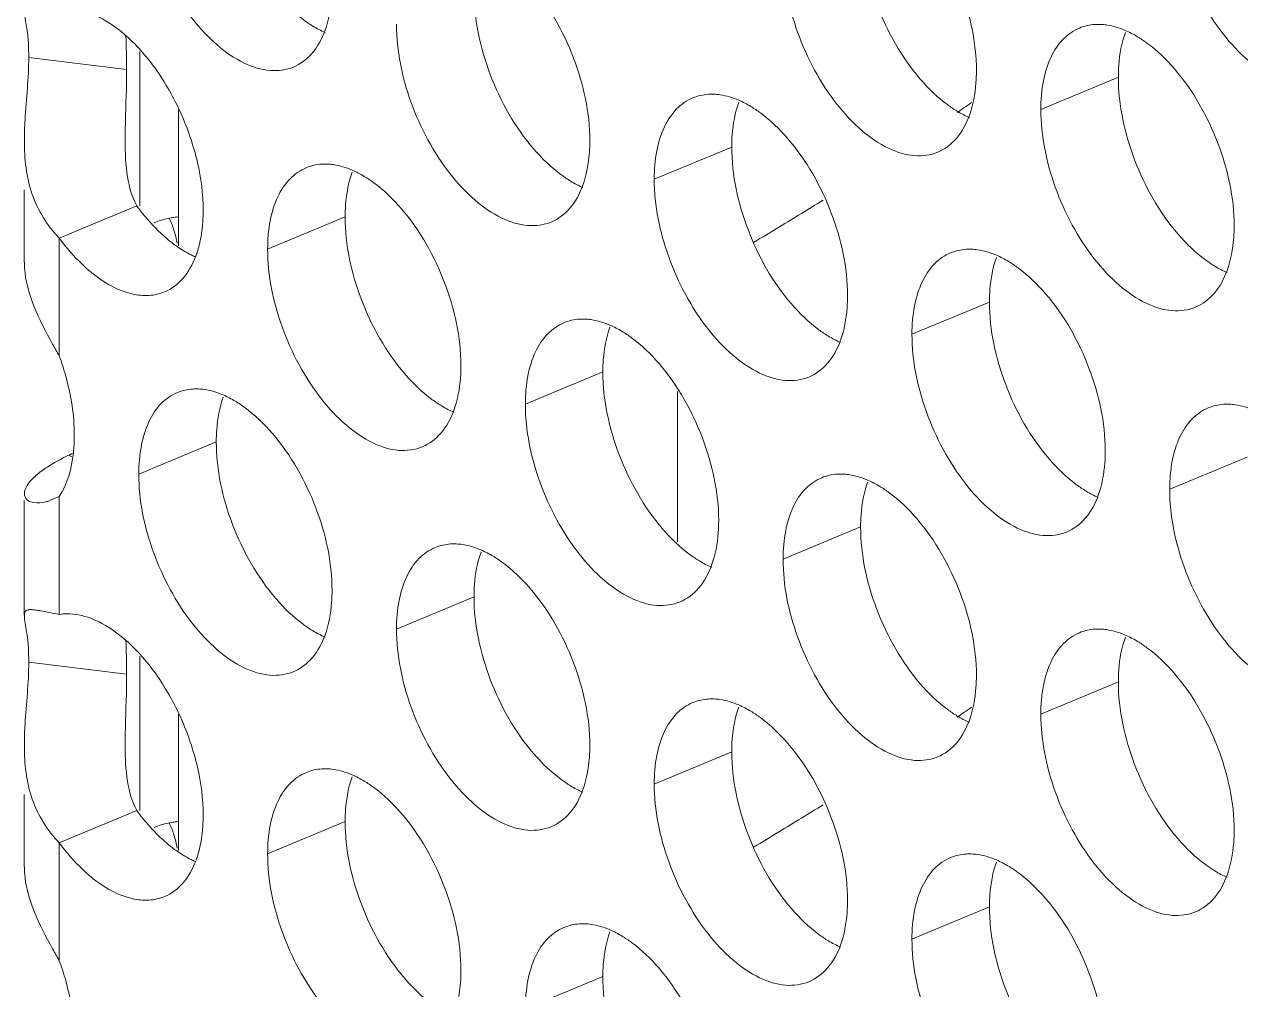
# Model space of a CAD drawing. Header units: millimetres. Extents: x 0 to 2524, y 0 to 1785.
# Drawn here: x 1789.22 to 1798.88, y 895.86 to 903.52 of the extents above; entities that cross this region are included whole.
import ezdxf

# ---------------------------------------------------------------- set-up
doc = ezdxf.new("R2010")
doc.units = ezdxf.units.MM
doc.header["$LTSCALE"] = 0.1
doc.layers.add('标注', color=251, linetype='Continuous', lineweight=9)

msp = doc.modelspace()

# ---------------------------------------------------------------- linework, layer by layer
at = {"layer": '标注'}
for p, q in [((1790.0329, 903.166), (1789.2563, 903.2621)), ((1790.1384, 903.3084), (1790.1384, 902.0838)), ((1797.9046, 903.1043), (1797.2894, 902.8486)), ((1790.4461, 901.766), (1790.4461, 902.8494)), ((1794.8361, 902.5498), (1794.2209, 902.2941)), ((1789.2212, 901.6377), (1789.2212, 902.2117)), ((1790.1136, 902.0838), (1789.4984, 901.8281)), ((1791.7675, 901.9954), (1791.1524, 901.7397)), ((1789.4984, 901.8281), (1789.4984, 900.8918)), ((1796.8817, 901.3195), (1796.2665, 901.0637)), ((1793.8132, 900.765), (1793.198, 900.5093)), ((1794.4059, 900.6098), (1794.4059, 899.4163)), ((1790.7447, 900.2106), (1790.1295, 899.9549)), ((1789.5986, 900.0908), (1789.5727, 900.1037)), ((1798.9274, 900.0891), (1798.3122, 899.8334)), ((1789.2212, 898.8346), (1789.2212, 899.7454)), ((1789.4984, 899.777), (1789.4205, 899.7454)), ((1789.4984, 899.777), (1789.4984, 898.8407)), ((1795.8589, 899.5346), (1795.2437, 899.2789)), ((1792.7904, 898.9802), (1792.1752, 898.7245)), ((1790.0329, 898.366), (1789.2563, 898.4621)), ((1790.1384, 898.5084), (1790.1384, 897.2838)), ((1797.9046, 898.3043), (1797.2894, 898.0486)), ((1790.4461, 896.966), (1790.4461, 898.0494)), ((1794.8361, 897.7498), (1794.2209, 897.4941)), ((1789.2212, 896.8377), (1789.2212, 897.4117)), ((1790.1136, 897.2838), (1789.4984, 897.0281)), ((1791.7675, 897.1954), (1791.1524, 896.9397)), ((1789.4984, 897.0281), (1789.4984, 896.0918)), ((1796.8817, 896.5195), (1796.2665, 896.2637)), ((1793.8132, 895.965), (1793.198, 895.7093))]:
    msp.add_line(p, q, dxfattribs=at)
for centre, radius, start, end in [((1778.661, 929.1127), 31.8399, 304.34454, 304.59625), ((1779.924, 927.1705), 29.523, 301.194, 301.98361), ((1791.472, 903.0795), 1.6842, 216.24369, 221.66519), ((1791.3609, 902.9824), 1.5367, 221.71232, 223.51512), ((1790.5007, 901.344), 0.6543, 98.11425, 102.08395), ((1790.4936, 901.3923), 0.6055, 94.3287, 98.10278), ((1780.1874, 926.7363), 29.015, 300.71798, 301.1931), ((1791.0543, 902.648), 1.0824, 230.33246, 235.77961), ((1789.8727, 901.9504), 0.758, 339.34278, 342.32676), ((1790.4674, 902.4282), 1.1282, 230.38894, 233.03812), ((1789.1882, 900.9494), 0.929, 294.44883, 296.47049), ((1778.661, 924.3127), 31.8399, 304.34454, 304.59625), ((1791.472, 898.2795), 1.6842, 216.24369, 221.66519), ((1779.924, 922.3705), 29.523, 301.194, 301.98361), ((1790.5007, 896.544), 0.6543, 98.11425, 102.08395), ((1790.4936, 896.5923), 0.6055, 94.3287, 98.10278), ((1791.3609, 898.1824), 1.5367, 221.71232, 223.51512), ((1780.1874, 921.9363), 29.015, 300.71798, 301.1931), ((1791.0543, 897.848), 1.0824, 230.33246, 235.77961), ((1789.8727, 897.1504), 0.758, 339.34278, 342.32676), ((1790.4674, 897.6282), 1.1282, 230.38894, 233.03812)]:
    msp.add_arc(centre, radius, start, end, dxfattribs=at)
for points, knots in [([(1791.3572, 903.1855), (1791.2996, 903.1615), (1791.1607, 903.1436), (1790.9483, 903.2125), (1790.7382, 903.3588), (1790.5412, 903.5719), (1790.37, 903.837), (1790.1965, 904.226), (1790.1295, 904.5462), (1790.1295, 904.7549)], [0, 0, 0, 0, 0.08419, 0.180629, 0.294901, 0.426206, 0.569756, 0.71848, 1, 1, 1, 1]), ([(1799.5399, 903.064), (1799.4823, 903.0401), (1799.3434, 903.0221), (1799.131, 903.091), (1798.9209, 903.2373), (1798.7238, 903.4504), (1798.5527, 903.7155), (1798.3792, 904.1045), (1798.3122, 904.4247), (1798.3122, 904.6334)], [0, 0, 0, 0, 0.08419, 0.180629, 0.294901, 0.426206, 0.569756, 0.71848, 1, 1, 1, 1]), ([(1796.3325, 903.0897), (1796.184, 903.2623), (1795.9586, 903.6623), (1795.8589, 904.112), (1795.8589, 904.3346)], [0, 0, 0, 0, 0.505546, 1, 1, 1, 1]), ([(1796.3044, 904.4011), (1796.4528, 904.2285), (1796.6783, 903.8285), (1796.778, 903.3788), (1796.778, 903.1562)], [0, 0, 0, 0, 0.505546, 1, 1, 1, 1]), ([(1796.4714, 902.5095), (1796.4137, 902.4856), (1796.2749, 902.4677), (1796.0625, 902.5366), (1795.8523, 902.6829), (1795.6553, 902.896), (1795.4842, 903.1611), (1795.3107, 903.55), (1795.2437, 903.8702), (1795.2437, 904.0789)], [0, 0, 0, 0, 0.08419, 0.180629, 0.294901, 0.426206, 0.569756, 0.71848, 1, 1, 1, 1]), ([(1793.2359, 903.8467), (1793.3843, 903.6741), (1793.6098, 903.2741), (1793.7095, 902.8243), (1793.7095, 902.6017)], [0, 0, 0, 0, 0.505546, 1, 1, 1, 1]), ([(1791.5118, 903.5099), (1791.486, 903.5255), (1791.378, 903.5982), (1791.2834, 903.6898), (1791.2183, 903.7656)], [0, 0, 0, 0, 0.231736, 1, 1, 1, 1]), ([(1791.6638, 903.8321), (1791.6638, 903.7998), (1791.6595, 903.6798), (1791.638, 903.5595), (1791.6081, 903.4769)], [0, 0, 0, 0, 0.269025, 1, 1, 1, 1]), ([(1793.2639, 902.5352), (1793.1155, 902.7078), (1792.8901, 903.1078), (1792.7904, 903.5576), (1792.7904, 903.7802)], [0, 0, 0, 0, 0.505546, 1, 1, 1, 1]), ([(1789.2563, 903.2621), (1789.2563, 903.3376), (1789.2508, 903.4577), (1789.2257, 903.575), (1789.222, 903.6189)], [0, 0, 0, 0, 0.631705, 1, 1, 1, 1]), ([(1789.7481, 903.6094), (1789.7706, 903.601), (1789.8657, 903.5591), (1789.9519, 903.4989), (1790.0126, 903.4472)], [0, 0, 0, 0, 0.231395, 1, 1, 1, 1]), ([(1791.6081, 903.4769), (1791.5844, 903.4112), (1791.5223, 903.2921), (1791.4137, 903.2089), (1791.3572, 903.1855)], [0, 0, 0, 0, 0.533077, 1, 1, 1, 1]), ([(1793.4029, 901.9551), (1793.3452, 901.9312), (1793.2064, 901.9132), (1792.994, 901.9821), (1792.7838, 902.1284), (1792.5868, 902.3415), (1792.4157, 902.6066), (1792.2422, 902.9956), (1792.1752, 903.3158), (1792.1752, 903.5245)], [0, 0, 0, 0, 0.08419, 0.180629, 0.294901, 0.426206, 0.569756, 0.71848, 1, 1, 1, 1]), ([(1797.2894, 902.8486), (1797.2894, 902.9242), (1797.3009, 903.0667), (1797.3583, 903.2599), (1797.4555, 903.4102), (1797.548, 903.4753), (1797.596, 903.4952)], [0, 0, 0, 0, 0.300633, 0.564844, 0.793499, 1, 1, 1, 1]), ([(1797.596, 903.4952), (1797.6348, 903.5113), (1797.6916, 903.524), (1797.7483, 903.5245), (1797.7629, 903.5239)], [0, 0, 0, 0, 0.741995, 1, 1, 1, 1]), ([(1797.7629, 903.5239), (1797.7789, 903.5232), (1797.8465, 903.5168), (1797.9123, 903.4966), (1797.9599, 903.4762)], [0, 0, 0, 0, 0.236225, 1, 1, 1, 1]), ([(1797.9046, 903.1043), (1797.9046, 903.1366), (1797.9088, 903.2566), (1797.9304, 903.3768), (1797.9602, 903.4594)], [0, 0, 0, 0, 0.269025, 1, 1, 1, 1]), ([(1790.0126, 903.4472), (1790.1066, 903.3673), (1790.2795, 903.1701), (1790.4756, 902.8228), (1790.6057, 902.441), (1790.6409, 902.1752), (1790.6409, 902.0473)], [0, 0, 0, 0, 0.235194, 0.49405, 0.756072, 1, 1, 1, 1]), ([(1790.0329, 903.166), (1790.0329, 903.189), (1790.0324, 903.2775), (1790.0298, 903.366), (1790.0273, 903.4314)], [0, 0, 0, 0, 0.260225, 1, 1, 1, 1]), ([(1798.0565, 903.4264), (1798.0823, 903.4109), (1798.1904, 903.3381), (1798.2849, 903.2465), (1798.3501, 903.1707)], [0, 0, 0, 0, 0.231736, 1, 1, 1, 1]), ([(1789.2213, 902.6014), (1789.2213, 902.6568), (1789.2299, 902.8773), (1789.2563, 903.097), (1789.2563, 903.2621)], [0, 0, 0, 0, 0.251377, 1, 1, 1, 1]), ([(1790.0212, 902.6013), (1790.0212, 902.6504), (1790.025, 902.8387), (1790.0329, 903.0269), (1790.0329, 903.166)], [0, 0, 0, 0, 0.261174, 1, 1, 1, 1]), ([(1798.3501, 903.1707), (1798.4985, 902.9982), (1798.724, 902.5982), (1798.8236, 902.1484), (1798.8236, 901.9258)], [0, 0, 0, 0, 0.505546, 1, 1, 1, 1]), ([(1796.626, 902.834), (1796.6002, 902.8496), (1796.4921, 902.9223), (1796.3976, 903.0139), (1796.3325, 903.0897)], [0, 0, 0, 0, 0.231736, 1, 1, 1, 1]), ([(1796.778, 903.1562), (1796.778, 903.1238), (1796.7737, 903.0039), (1796.7522, 902.8836), (1796.7223, 902.801)], [0, 0, 0, 0, 0.269025, 1, 1, 1, 1]), ([(1798.3781, 901.8593), (1798.2297, 902.0319), (1798.0042, 902.4319), (1797.9046, 902.8817), (1797.9046, 903.1043)], [0, 0, 0, 0, 0.505546, 1, 1, 1, 1]), ([(1794.5274, 902.9407), (1794.5663, 902.9569), (1794.6231, 902.9695), (1794.6798, 902.97), (1794.6944, 902.9694)], [0, 0, 0, 0, 0.741995, 1, 1, 1, 1]), ([(1794.6944, 902.9694), (1794.7104, 902.9688), (1794.778, 902.9624), (1794.8438, 902.9421), (1794.8914, 902.9217)], [0, 0, 0, 0, 0.236225, 1, 1, 1, 1]), ([(1794.2209, 902.2941), (1794.2209, 902.3697), (1794.2323, 902.5123), (1794.2898, 902.7054), (1794.3869, 902.8558), (1794.4795, 902.9208), (1794.5274, 902.9407)], [0, 0, 0, 0, 0.300633, 0.564844, 0.793499, 1, 1, 1, 1]), ([(1794.8361, 902.5498), (1794.8361, 902.5821), (1794.8403, 902.7021), (1794.8619, 902.8224), (1794.8917, 902.905)], [0, 0, 0, 0, 0.269025, 1, 1, 1, 1]), ([(1794.988, 902.872), (1795.0138, 902.8564), (1795.1219, 902.7837), (1795.2164, 902.6921), (1795.2816, 902.6163)], [0, 0, 0, 0, 0.231736, 1, 1, 1, 1]), ([(1796.7223, 902.801), (1796.6985, 902.7353), (1796.6365, 902.6162), (1796.5279, 902.533), (1796.4714, 902.5095)], [0, 0, 0, 0, 0.533077, 1, 1, 1, 1]), ([(1798.5171, 901.2792), (1798.4594, 901.2553), (1798.3205, 901.2373), (1798.1082, 901.3062), (1797.898, 901.4525), (1797.701, 901.6656), (1797.5298, 901.9307), (1797.3563, 902.3197), (1797.2894, 902.6399), (1797.2894, 902.8486)], [0, 0, 0, 0, 0.08419, 0.180629, 0.294901, 0.426206, 0.569756, 0.71848, 1, 1, 1, 1]), ([(1789.4984, 901.8281), (1789.4032, 901.9249), (1789.2506, 902.1731), (1789.2214, 902.4575), (1789.2213, 902.6014)], [0, 0, 0, 0, 0.485599, 1, 1, 1, 1]), ([(1793.7095, 902.6017), (1793.7095, 902.5694), (1793.7052, 902.4494), (1793.6837, 902.3291), (1793.6538, 902.2466)], [0, 0, 0, 0, 0.269025, 1, 1, 1, 1]), ([(1795.2816, 902.6163), (1795.43, 902.4437), (1795.6554, 902.0437), (1795.7551, 901.594), (1795.7551, 901.3713)], [0, 0, 0, 0, 0.505546, 1, 1, 1, 1]), ([(1793.5575, 902.2796), (1793.5317, 902.2951), (1793.4236, 902.3678), (1793.3291, 902.4595), (1793.2639, 902.5352)], [0, 0, 0, 0, 0.231736, 1, 1, 1, 1]), ([(1795.3096, 901.3049), (1795.1612, 901.4774), (1794.9357, 901.8775), (1794.8361, 902.3272), (1794.8361, 902.5498)], [0, 0, 0, 0, 0.505546, 1, 1, 1, 1]), ([(1791.4589, 902.3863), (1791.4978, 902.4024), (1791.5546, 902.4151), (1791.6113, 902.4156), (1791.6259, 902.415)], [0, 0, 0, 0, 0.741995, 1, 1, 1, 1]), ([(1791.6259, 902.415), (1791.6419, 902.4143), (1791.7095, 902.4079), (1791.7753, 902.3877), (1791.8229, 902.3673)], [0, 0, 0, 0, 0.236225, 1, 1, 1, 1]), ([(1791.1524, 901.7397), (1791.1524, 901.8153), (1791.1638, 901.9578), (1791.2213, 902.151), (1791.3184, 902.3014), (1791.411, 902.3664), (1791.4589, 902.3863)], [0, 0, 0, 0, 0.300633, 0.564844, 0.793499, 1, 1, 1, 1]), ([(1791.7675, 901.9954), (1791.7675, 902.0277), (1791.7718, 902.1477), (1791.7934, 902.2679), (1791.8232, 902.3505)], [0, 0, 0, 0, 0.269025, 1, 1, 1, 1]), ([(1791.9195, 902.3175), (1791.9453, 902.302), (1792.0534, 902.2293), (1792.1479, 902.1376), (1792.2131, 902.0618)], [0, 0, 0, 0, 0.231736, 1, 1, 1, 1]), ([(1795.4486, 900.7247), (1795.3909, 900.7008), (1795.252, 900.6829), (1795.0397, 900.7518), (1794.8295, 900.8981), (1794.6325, 901.1111), (1794.4613, 901.3763), (1794.2878, 901.7652), (1794.2209, 902.0854), (1794.2209, 902.2941)], [0, 0, 0, 0, 0.08419, 0.180629, 0.294901, 0.426206, 0.569756, 0.71848, 1, 1, 1, 1]), ([(1793.6538, 902.2466), (1793.63, 902.1808), (1793.5679, 902.0618), (1793.4594, 901.9785), (1793.4029, 901.9551)], [0, 0, 0, 0, 0.533077, 1, 1, 1, 1]), ([(1790.6409, 902.0473), (1790.6409, 902.0178), (1790.6374, 901.9076), (1790.6195, 901.7973), (1790.5949, 901.7203)], [0, 0, 0, 0, 0.267106, 1, 1, 1, 1]), ([(1792.2131, 902.0618), (1792.3615, 901.8893), (1792.5869, 901.4893), (1792.6866, 901.0395), (1792.6866, 900.8169)], [0, 0, 0, 0, 0.505546, 1, 1, 1, 1]), ([(1790.3633, 901.8148), (1790.3533, 901.823), (1790.3127, 901.8578), (1790.2744, 901.895), (1790.2465, 901.9243)], [0, 0, 0, 0, 0.243044, 1, 1, 1, 1]), ([(1792.2411, 900.7504), (1792.0927, 900.923), (1791.8672, 901.323), (1791.7675, 901.7728), (1791.7675, 901.9954)], [0, 0, 0, 0, 0.505546, 1, 1, 1, 1]), ([(1798.8236, 901.9258), (1798.8236, 901.8935), (1798.8194, 901.7735), (1798.7978, 901.6532), (1798.768, 901.5706)], [0, 0, 0, 0, 0.269025, 1, 1, 1, 1]), ([(1789.7481, 901.5591), (1789.7257, 901.5776), (1789.6342, 901.6592), (1789.5538, 901.7528), (1789.4984, 901.8281)], [0, 0, 0, 0, 0.237008, 1, 1, 1, 1]), ([(1798.6717, 901.6037), (1798.6459, 901.6192), (1798.5378, 901.6919), (1798.4433, 901.7836), (1798.3781, 901.8593)], [0, 0, 0, 0, 0.231736, 1, 1, 1, 1]), ([(1790.5778, 901.6787), (1790.5667, 901.6836), (1790.5209, 901.7053), (1790.4773, 901.7314), (1790.4455, 901.7529)], [0, 0, 0, 0, 0.24028, 1, 1, 1, 1]), ([(1792.38, 900.1703), (1792.3224, 900.1464), (1792.1835, 900.1284), (1791.9711, 900.1973), (1791.761, 900.3436), (1791.564, 900.5567), (1791.3928, 900.8218), (1791.2193, 901.2108), (1791.1524, 901.531), (1791.1524, 901.7397)], [0, 0, 0, 0, 0.08419, 0.180629, 0.294901, 0.426206, 0.569756, 0.71848, 1, 1, 1, 1]), ([(1796.5731, 901.7104), (1796.612, 901.7265), (1796.6687, 901.7391), (1796.7255, 901.7396), (1796.7401, 901.739)], [0, 0, 0, 0, 0.741995, 1, 1, 1, 1]), ([(1796.7401, 901.739), (1796.7561, 901.7384), (1796.8237, 901.732), (1796.8895, 901.7118), (1796.9371, 901.6914)], [0, 0, 0, 0, 0.236225, 1, 1, 1, 1]), ([(1789.2213, 901.6377), (1789.2213, 901.6082), (1789.2291, 901.4867), (1789.265, 901.3686), (1789.2991, 901.2832)], [0, 0, 0, 0, 0.242838, 1, 1, 1, 1]), ([(1790.5819, 901.683), (1790.5579, 901.6194), (1790.4959, 901.504), (1790.3897, 901.4236), (1790.3344, 901.4006)], [0, 0, 0, 0, 0.531803, 1, 1, 1, 1]), ([(1796.2665, 901.0637), (1796.2665, 901.1394), (1796.278, 901.2819), (1796.3355, 901.475), (1796.4326, 901.6254), (1796.5251, 901.6905), (1796.5731, 901.7104)], [0, 0, 0, 0, 0.300633, 0.564844, 0.793499, 1, 1, 1, 1]), ([(1796.8817, 901.3195), (1796.8817, 901.3518), (1796.886, 901.4718), (1796.9075, 901.592), (1796.9374, 901.6746)], [0, 0, 0, 0, 0.269025, 1, 1, 1, 1]), ([(1797.0337, 901.6416), (1797.0595, 901.6261), (1797.1676, 901.5533), (1797.2621, 901.4617), (1797.3272, 901.3859)], [0, 0, 0, 0, 0.231736, 1, 1, 1, 1]), ([(1790.3344, 901.4006), (1790.2955, 901.3844), (1790.2082, 901.3651), (1790.0127, 901.3858), (1789.8743, 901.4626), (1789.7891, 901.5267)], [0, 0, 0, 0, 0.217094, 0.450255, 1, 1, 1, 1]), ([(1798.768, 901.5706), (1798.7442, 901.5049), (1798.6821, 901.3858), (1798.5736, 901.3026), (1798.5171, 901.2792)], [0, 0, 0, 0, 0.533077, 1, 1, 1, 1]), ([(1795.7551, 901.3713), (1795.7551, 901.339), (1795.7509, 901.219), (1795.7293, 901.0988), (1795.6995, 901.0162)], [0, 0, 0, 0, 0.269025, 1, 1, 1, 1]), ([(1797.3272, 901.3859), (1797.4757, 901.2133), (1797.7011, 900.8133), (1797.8008, 900.3636), (1797.8008, 900.141)], [0, 0, 0, 0, 0.505546, 1, 1, 1, 1]), ([(1789.2991, 901.2832), (1789.34, 901.1807), (1789.4084, 901.0505), (1789.4807, 900.9232), (1789.4984, 900.8918)], [0, 0, 0, 0, 0.753574, 1, 1, 1, 1]), ([(1795.6032, 901.0492), (1795.5774, 901.0647), (1795.4693, 901.1375), (1795.3748, 901.2291), (1795.3096, 901.3049)], [0, 0, 0, 0, 0.231736, 1, 1, 1, 1]), ([(1797.3553, 900.0745), (1797.2069, 900.2471), (1796.9814, 900.6471), (1796.8817, 901.0968), (1796.8817, 901.3195)], [0, 0, 0, 0, 0.505546, 1, 1, 1, 1]), ([(1793.198, 900.5093), (1793.198, 900.5849), (1793.2095, 900.7275), (1793.267, 900.9206), (1793.3641, 901.071), (1793.4566, 901.136), (1793.5046, 901.1559)], [0, 0, 0, 0, 0.300633, 0.564844, 0.793499, 1, 1, 1, 1]), ([(1793.5046, 901.1559), (1793.5435, 901.172), (1793.6002, 901.1847), (1793.657, 901.1852), (1793.6716, 901.1846)], [0, 0, 0, 0, 0.741995, 1, 1, 1, 1]), ([(1793.6716, 901.1846), (1793.6876, 901.184), (1793.7552, 901.1776), (1793.821, 901.1573), (1793.8686, 901.1369)], [0, 0, 0, 0, 0.236225, 1, 1, 1, 1]), ([(1793.8132, 900.765), (1793.8132, 900.7973), (1793.8175, 900.9173), (1793.839, 901.0376), (1793.8689, 901.1202)], [0, 0, 0, 0, 0.269025, 1, 1, 1, 1]), ([(1793.9652, 901.0871), (1793.991, 901.0716), (1794.099, 900.9989), (1794.1936, 900.9072), (1794.2587, 900.8315)], [0, 0, 0, 0, 0.231736, 1, 1, 1, 1]), ([(1797.4942, 899.4944), (1797.4366, 899.4704), (1797.2977, 899.4525), (1797.0853, 899.5214), (1796.8752, 899.6677), (1796.6782, 899.8808), (1796.507, 900.1459), (1796.3335, 900.5348), (1796.2665, 900.855), (1796.2665, 901.0637)], [0, 0, 0, 0, 0.08419, 0.180629, 0.294901, 0.426206, 0.569756, 0.71848, 1, 1, 1, 1]), ([(1795.6995, 901.0162), (1795.6757, 900.9505), (1795.6136, 900.8314), (1795.5051, 900.7482), (1795.4486, 900.7247)], [0, 0, 0, 0, 0.533077, 1, 1, 1, 1]), ([(1789.4984, 900.8918), (1789.5177, 900.8391), (1789.5833, 900.6354), (1789.6181, 900.4205), (1789.6181, 900.2624)], [0, 0, 0, 0, 0.26181, 1, 1, 1, 1]), ([(1792.5347, 900.4948), (1792.5088, 900.5103), (1792.4008, 900.583), (1792.3063, 900.6747), (1792.2411, 900.7504)], [0, 0, 0, 0, 0.231736, 1, 1, 1, 1]), ([(1792.6866, 900.8169), (1792.6866, 900.7846), (1792.6824, 900.6646), (1792.6608, 900.5443), (1792.631, 900.4617)], [0, 0, 0, 0, 0.269025, 1, 1, 1, 1]), ([(1794.2868, 899.5201), (1794.1384, 899.6926), (1793.9129, 900.0926), (1793.8132, 900.5424), (1793.8132, 900.765)], [0, 0, 0, 0, 0.505546, 1, 1, 1, 1]), ([(1794.2587, 900.8315), (1794.4071, 900.6589), (1794.6326, 900.2589), (1794.7323, 899.8091), (1794.7323, 899.5865)], [0, 0, 0, 0, 0.505546, 1, 1, 1, 1]), ([(1790.1295, 899.9549), (1790.1295, 900.0305), (1790.141, 900.173), (1790.1985, 900.3661), (1790.2956, 900.5165), (1790.3881, 900.5816), (1790.4361, 900.6015)], [0, 0, 0, 0, 0.300633, 0.564844, 0.793499, 1, 1, 1, 1]), ([(1790.4361, 900.6015), (1790.475, 900.6176), (1790.5317, 900.6302), (1790.5885, 900.6307), (1790.6031, 900.6302)], [0, 0, 0, 0, 0.741995, 1, 1, 1, 1]), ([(1790.6031, 900.6302), (1790.6191, 900.6295), (1790.6867, 900.6231), (1790.7525, 900.6029), (1790.8, 900.5825)], [0, 0, 0, 0, 0.236225, 1, 1, 1, 1]), ([(1790.7447, 900.2106), (1790.7447, 900.2429), (1790.749, 900.3629), (1790.7705, 900.4831), (1790.8004, 900.5657)], [0, 0, 0, 0, 0.269025, 1, 1, 1, 1]), ([(1790.8967, 900.5327), (1790.9225, 900.5172), (1791.0305, 900.4444), (1791.1251, 900.3528), (1791.1902, 900.277)], [0, 0, 0, 0, 0.231736, 1, 1, 1, 1]), ([(1792.631, 900.4617), (1792.6072, 900.396), (1792.5451, 900.2769), (1792.4366, 900.1937), (1792.38, 900.1703)], [0, 0, 0, 0, 0.533077, 1, 1, 1, 1]), ([(1794.4257, 898.9399), (1794.3681, 898.916), (1794.2292, 898.898), (1794.0168, 898.9669), (1793.8067, 899.1133), (1793.6097, 899.3263), (1793.4385, 899.5914), (1793.265, 899.9804), (1793.198, 900.3006), (1793.198, 900.5093)], [0, 0, 0, 0, 0.08419, 0.180629, 0.294901, 0.426206, 0.569756, 0.71848, 1, 1, 1, 1]), ([(1798.3122, 899.8334), (1798.3122, 899.909), (1798.3237, 900.0515), (1798.3811, 900.2447), (1798.4783, 900.3951), (1798.5708, 900.4601), (1798.6188, 900.48)], [0, 0, 0, 0, 0.300633, 0.564844, 0.793499, 1, 1, 1, 1]), ([(1798.6188, 900.48), (1798.6577, 900.4961), (1798.7144, 900.5088), (1798.7712, 900.5093), (1798.7858, 900.5087)], [0, 0, 0, 0, 0.741995, 1, 1, 1, 1]), ([(1798.7858, 900.5087), (1798.8018, 900.508), (1798.8693, 900.5016), (1798.9352, 900.4814), (1798.9827, 900.461)], [0, 0, 0, 0, 0.236225, 1, 1, 1, 1]), ([(1791.1902, 900.277), (1791.3386, 900.1044), (1791.5641, 899.7044), (1791.6638, 899.2547), (1791.6638, 899.0321)], [0, 0, 0, 0, 0.505546, 1, 1, 1, 1]), ([(1789.6181, 900.2624), (1789.6181, 900.2151), (1789.6097, 900.0481), (1789.5643, 899.8779), (1789.4984, 899.777)], [0, 0, 0, 0, 0.282087, 1, 1, 1, 1]), ([(1791.2183, 898.9656), (1791.0699, 899.1382), (1790.8444, 899.5382), (1790.7447, 899.9879), (1790.7447, 900.2106)], [0, 0, 0, 0, 0.505546, 1, 1, 1, 1]), ([(1789.3592, 899.9792), (1789.3738, 899.99), (1789.4417, 900.0369), (1789.5146, 900.0761), (1789.5727, 900.1037)], [0, 0, 0, 0, 0.220086, 1, 1, 1, 1]), ([(1797.6489, 899.8188), (1797.623, 899.8344), (1797.515, 899.9071), (1797.4205, 899.9987), (1797.3553, 900.0745)], [0, 0, 0, 0, 0.231736, 1, 1, 1, 1]), ([(1797.8008, 900.141), (1797.8008, 900.1086), (1797.7965, 899.9887), (1797.775, 899.8684), (1797.7451, 899.7858)], [0, 0, 0, 0, 0.269025, 1, 1, 1, 1]), ([(1789.2213, 899.7983), (1789.2215, 899.8217), (1789.2472, 899.8791), (1789.289, 899.9212), (1789.316, 899.9447)], [0, 0, 0, 0, 0.395219, 1, 1, 1, 1]), ([(1791.3572, 898.3855), (1791.2996, 898.3615), (1791.1607, 898.3436), (1790.9483, 898.4125), (1790.7382, 898.5588), (1790.5412, 898.7719), (1790.37, 899.037), (1790.1965, 899.426), (1790.1295, 899.7462), (1790.1295, 899.9549)], [0, 0, 0, 0, 0.08419, 0.180629, 0.294901, 0.426206, 0.569756, 0.71848, 1, 1, 1, 1]), ([(1795.2437, 899.2789), (1795.2437, 899.3545), (1795.2552, 899.4971), (1795.3126, 899.6902), (1795.4098, 899.8406), (1795.5023, 899.9056), (1795.5503, 899.9255)], [0, 0, 0, 0, 0.300633, 0.564844, 0.793499, 1, 1, 1, 1]), ([(1795.5503, 899.9255), (1795.5892, 899.9417), (1795.6459, 899.9543), (1795.7026, 899.9548), (1795.7173, 899.9542)], [0, 0, 0, 0, 0.741995, 1, 1, 1, 1]), ([(1795.7173, 899.9542), (1795.7333, 899.9536), (1795.8008, 899.9472), (1795.8667, 899.927), (1795.9142, 899.9066)], [0, 0, 0, 0, 0.236225, 1, 1, 1, 1]), ([(1795.8589, 899.5346), (1795.8589, 899.567), (1795.8632, 899.6869), (1795.8847, 899.8072), (1795.9146, 899.8898)], [0, 0, 0, 0, 0.269025, 1, 1, 1, 1]), ([(1789.2991, 899.7277), (1789.2789, 899.7305), (1789.2395, 899.7415), (1789.2212, 899.7809), (1789.2213, 899.7983)], [0, 0, 0, 0, 0.539356, 1, 1, 1, 1]), ([(1796.0108, 899.8568), (1796.0367, 899.8412), (1796.1447, 899.7685), (1796.2392, 899.6769), (1796.3044, 899.6011)], [0, 0, 0, 0, 0.231736, 1, 1, 1, 1]), ([(1797.7451, 899.7858), (1797.7214, 899.7201), (1797.6593, 899.601), (1797.5508, 899.5178), (1797.4942, 899.4944)], [0, 0, 0, 0, 0.533077, 1, 1, 1, 1]), ([(1799.5399, 898.264), (1799.4823, 898.2401), (1799.3434, 898.2221), (1799.131, 898.291), (1798.9209, 898.4373), (1798.7238, 898.6504), (1798.5527, 898.9155), (1798.3792, 899.3045), (1798.3122, 899.6247), (1798.3122, 899.8334)], [0, 0, 0, 0, 0.08419, 0.180629, 0.294901, 0.426206, 0.569756, 0.71848, 1, 1, 1, 1]), ([(1789.4213, 899.7428), (1789.4104, 899.7392), (1789.3708, 899.7281), (1789.3286, 899.7235), (1789.2991, 899.7277)], [0, 0, 0, 0, 0.278012, 1, 1, 1, 1]), ([(1796.3044, 899.6011), (1796.4528, 899.4285), (1796.6783, 899.0285), (1796.778, 898.5788), (1796.778, 898.3562)], [0, 0, 0, 0, 0.505546, 1, 1, 1, 1]), ([(1794.5803, 899.2644), (1794.5545, 899.2799), (1794.4465, 899.3526), (1794.3519, 899.4443), (1794.2868, 899.5201)], [0, 0, 0, 0, 0.231736, 1, 1, 1, 1]), ([(1794.7323, 899.5865), (1794.7323, 899.5542), (1794.728, 899.4342), (1794.7065, 899.314), (1794.6766, 899.2314)], [0, 0, 0, 0, 0.269025, 1, 1, 1, 1]), ([(1796.3325, 898.2897), (1796.184, 898.4623), (1795.9586, 898.8623), (1795.8589, 899.312), (1795.8589, 899.5346)], [0, 0, 0, 0, 0.505546, 1, 1, 1, 1]), ([(1792.4818, 899.3711), (1792.5207, 899.3872), (1792.5774, 899.3999), (1792.6341, 899.4004), (1792.6488, 899.3998)], [0, 0, 0, 0, 0.741995, 1, 1, 1, 1]), ([(1792.6488, 899.3998), (1792.6648, 899.3991), (1792.7323, 899.3927), (1792.7982, 899.3725), (1792.8457, 899.3521)], [0, 0, 0, 0, 0.236225, 1, 1, 1, 1]), ([(1792.1752, 898.7245), (1792.1752, 898.8001), (1792.1867, 898.9427), (1792.2441, 899.1358), (1792.3413, 899.2862), (1792.4338, 899.3512), (1792.4818, 899.3711)], [0, 0, 0, 0, 0.300633, 0.564844, 0.793499, 1, 1, 1, 1]), ([(1792.7904, 898.9802), (1792.7904, 899.0125), (1792.7947, 899.1325), (1792.8162, 899.2528), (1792.846, 899.3353)], [0, 0, 0, 0, 0.269025, 1, 1, 1, 1]), ([(1792.9423, 899.3023), (1792.9682, 899.2868), (1793.0762, 899.2141), (1793.1707, 899.1224), (1793.2359, 899.0467)], [0, 0, 0, 0, 0.231736, 1, 1, 1, 1]), ([(1794.6766, 899.2314), (1794.6529, 899.1657), (1794.5908, 899.0466), (1794.4822, 898.9634), (1794.4257, 898.9399)], [0, 0, 0, 0, 0.533077, 1, 1, 1, 1]), ([(1796.4714, 897.7095), (1796.4137, 897.6856), (1796.2749, 897.6677), (1796.0625, 897.7366), (1795.8523, 897.8829), (1795.6553, 898.096), (1795.4842, 898.3611), (1795.3107, 898.75), (1795.2437, 899.0702), (1795.2437, 899.2789)], [0, 0, 0, 0, 0.08419, 0.180629, 0.294901, 0.426206, 0.569756, 0.71848, 1, 1, 1, 1]), ([(1791.6638, 899.0321), (1791.6638, 898.9998), (1791.6595, 898.8798), (1791.638, 898.7595), (1791.6081, 898.6769)], [0, 0, 0, 0, 0.269025, 1, 1, 1, 1]), ([(1793.2359, 899.0467), (1793.3843, 898.8741), (1793.6098, 898.4741), (1793.7095, 898.0243), (1793.7095, 897.8017)], [0, 0, 0, 0, 0.505546, 1, 1, 1, 1]), ([(1791.5118, 898.7099), (1791.486, 898.7255), (1791.378, 898.7982), (1791.2834, 898.8898), (1791.2183, 898.9656)], [0, 0, 0, 0, 0.231736, 1, 1, 1, 1]), ([(1793.2639, 897.7352), (1793.1155, 897.9078), (1792.8901, 898.3078), (1792.7904, 898.7576), (1792.7904, 898.9802)], [0, 0, 0, 0, 0.505546, 1, 1, 1, 1]), ([(1789.2213, 898.8345), (1789.2213, 898.8453), (1789.2236, 898.869), (1789.2463, 898.8768), (1789.2561, 898.878)], [0, 0, 0, 0, 0.522014, 1, 1, 1, 1]), ([(1789.2563, 898.4621), (1789.2563, 898.5376), (1789.2508, 898.6577), (1789.2257, 898.775), (1789.222, 898.8189)], [0, 0, 0, 0, 0.631705, 1, 1, 1, 1]), ([(1789.2561, 898.878), (1789.2598, 898.8784), (1789.2786, 898.8794), (1789.2973, 898.8771), (1789.312, 898.8751)], [0, 0, 0, 0, 0.202313, 1, 1, 1, 1]), ([(1789.312, 898.8751), (1789.3244, 898.8733), (1789.3867, 898.8629), (1789.4486, 898.85), (1789.4984, 898.8407)], [0, 0, 0, 0, 0.19728, 1, 1, 1, 1]), ([(1789.4984, 898.8407), (1789.518, 898.8438), (1789.6024, 898.8506), (1789.6876, 898.8322), (1789.7481, 898.8094)], [0, 0, 0, 0, 0.23435, 1, 1, 1, 1]), ([(1789.7481, 898.8094), (1789.7706, 898.801), (1789.8657, 898.7591), (1789.9519, 898.6989), (1790.0126, 898.6472)], [0, 0, 0, 0, 0.231395, 1, 1, 1, 1]), ([(1793.4029, 897.1551), (1793.3452, 897.1312), (1793.2064, 897.1132), (1792.994, 897.1821), (1792.7838, 897.3284), (1792.5868, 897.5415), (1792.4157, 897.8066), (1792.2422, 898.1956), (1792.1752, 898.5158), (1792.1752, 898.7245)], [0, 0, 0, 0, 0.08419, 0.180629, 0.294901, 0.426206, 0.569756, 0.71848, 1, 1, 1, 1]), ([(1797.596, 898.6952), (1797.6348, 898.7113), (1797.6916, 898.724), (1797.7483, 898.7245), (1797.7629, 898.7239)], [0, 0, 0, 0, 0.741995, 1, 1, 1, 1]), ([(1797.7629, 898.7239), (1797.7789, 898.7232), (1797.8465, 898.7168), (1797.9123, 898.6966), (1797.9599, 898.6762)], [0, 0, 0, 0, 0.236225, 1, 1, 1, 1]), ([(1790.0126, 898.6472), (1790.1066, 898.5673), (1790.2795, 898.3701), (1790.4756, 898.0228), (1790.6057, 897.641), (1790.6409, 897.3752), (1790.6409, 897.2473)], [0, 0, 0, 0, 0.235194, 0.49405, 0.756072, 1, 1, 1, 1]), ([(1790.0329, 898.366), (1790.0329, 898.389), (1790.0324, 898.4775), (1790.0298, 898.566), (1790.0273, 898.6314)], [0, 0, 0, 0, 0.260225, 1, 1, 1, 1]), ([(1791.6081, 898.6769), (1791.5844, 898.6112), (1791.5223, 898.4921), (1791.4137, 898.4089), (1791.3572, 898.3855)], [0, 0, 0, 0, 0.533077, 1, 1, 1, 1]), ([(1797.2894, 898.0486), (1797.2894, 898.1242), (1797.3009, 898.2667), (1797.3583, 898.4599), (1797.4555, 898.6102), (1797.548, 898.6753), (1797.596, 898.6952)], [0, 0, 0, 0, 0.300633, 0.564844, 0.793499, 1, 1, 1, 1]), ([(1797.9046, 898.3043), (1797.9046, 898.3366), (1797.9088, 898.4566), (1797.9304, 898.5768), (1797.9602, 898.6594)], [0, 0, 0, 0, 0.269025, 1, 1, 1, 1]), ([(1798.0565, 898.6264), (1798.0823, 898.6109), (1798.1904, 898.5381), (1798.2849, 898.4465), (1798.3501, 898.3707)], [0, 0, 0, 0, 0.231736, 1, 1, 1, 1]), ([(1789.2213, 897.8014), (1789.2213, 897.8568), (1789.2299, 898.0773), (1789.2563, 898.297), (1789.2563, 898.4621)], [0, 0, 0, 0, 0.251377, 1, 1, 1, 1]), ([(1790.0212, 897.8013), (1790.0212, 897.8504), (1790.025, 898.0387), (1790.0329, 898.2269), (1790.0329, 898.366)], [0, 0, 0, 0, 0.261174, 1, 1, 1, 1]), ([(1796.778, 898.3562), (1796.778, 898.3238), (1796.7737, 898.2039), (1796.7522, 898.0836), (1796.7223, 898.001)], [0, 0, 0, 0, 0.269025, 1, 1, 1, 1]), ([(1798.3501, 898.3707), (1798.4985, 898.1982), (1798.724, 897.7982), (1798.8236, 897.3484), (1798.8236, 897.1258)], [0, 0, 0, 0, 0.505546, 1, 1, 1, 1]), ([(1796.626, 898.034), (1796.6002, 898.0496), (1796.4921, 898.1223), (1796.3976, 898.2139), (1796.3325, 898.2897)], [0, 0, 0, 0, 0.231736, 1, 1, 1, 1]), ([(1798.3781, 897.0593), (1798.2297, 897.2319), (1798.0042, 897.6319), (1797.9046, 898.0817), (1797.9046, 898.3043)], [0, 0, 0, 0, 0.505546, 1, 1, 1, 1]), ([(1794.2209, 897.4941), (1794.2209, 897.5697), (1794.2323, 897.7123), (1794.2898, 897.9054), (1794.3869, 898.0558), (1794.4795, 898.1208), (1794.5274, 898.1407)], [0, 0, 0, 0, 0.300633, 0.564844, 0.793499, 1, 1, 1, 1]), ([(1794.5274, 898.1407), (1794.5663, 898.1569), (1794.6231, 898.1695), (1794.6798, 898.17), (1794.6944, 898.1694)], [0, 0, 0, 0, 0.741995, 1, 1, 1, 1]), ([(1794.6944, 898.1694), (1794.7104, 898.1688), (1794.778, 898.1624), (1794.8438, 898.1421), (1794.8914, 898.1217)], [0, 0, 0, 0, 0.236225, 1, 1, 1, 1]), ([(1794.8361, 897.7498), (1794.8361, 897.7821), (1794.8403, 897.9021), (1794.8619, 898.0224), (1794.8917, 898.105)], [0, 0, 0, 0, 0.269025, 1, 1, 1, 1]), ([(1794.988, 898.072), (1795.0138, 898.0564), (1795.1219, 897.9837), (1795.2164, 897.8921), (1795.2816, 897.8163)], [0, 0, 0, 0, 0.231736, 1, 1, 1, 1]), ([(1798.5171, 896.4792), (1798.4594, 896.4553), (1798.3205, 896.4373), (1798.1082, 896.5062), (1797.898, 896.6525), (1797.701, 896.8656), (1797.5298, 897.1307), (1797.3563, 897.5197), (1797.2894, 897.8399), (1797.2894, 898.0486)], [0, 0, 0, 0, 0.08419, 0.180629, 0.294901, 0.426206, 0.569756, 0.71848, 1, 1, 1, 1]), ([(1796.7223, 898.001), (1796.6985, 897.9353), (1796.6365, 897.8162), (1796.5279, 897.733), (1796.4714, 897.7095)], [0, 0, 0, 0, 0.533077, 1, 1, 1, 1]), ([(1789.4984, 897.0281), (1789.4032, 897.1249), (1789.2506, 897.3731), (1789.2214, 897.6575), (1789.2213, 897.8014)], [0, 0, 0, 0, 0.485599, 1, 1, 1, 1]), ([(1793.7095, 897.8017), (1793.7095, 897.7694), (1793.7052, 897.6494), (1793.6837, 897.5291), (1793.6538, 897.4466)], [0, 0, 0, 0, 0.269025, 1, 1, 1, 1]), ([(1795.2816, 897.8163), (1795.43, 897.6437), (1795.6554, 897.2437), (1795.7551, 896.794), (1795.7551, 896.5713)], [0, 0, 0, 0, 0.505546, 1, 1, 1, 1]), ([(1793.5575, 897.4796), (1793.5317, 897.4951), (1793.4236, 897.5678), (1793.3291, 897.6595), (1793.2639, 897.7352)], [0, 0, 0, 0, 0.231736, 1, 1, 1, 1]), ([(1795.3096, 896.5049), (1795.1612, 896.6774), (1794.9357, 897.0775), (1794.8361, 897.5272), (1794.8361, 897.7498)], [0, 0, 0, 0, 0.505546, 1, 1, 1, 1]), ([(1791.1524, 896.9397), (1791.1524, 897.0153), (1791.1638, 897.1578), (1791.2213, 897.351), (1791.3184, 897.5014), (1791.411, 897.5664), (1791.4589, 897.5863)], [0, 0, 0, 0, 0.300633, 0.564844, 0.793499, 1, 1, 1, 1]), ([(1791.4589, 897.5863), (1791.4978, 897.6024), (1791.5546, 897.6151), (1791.6113, 897.6156), (1791.6259, 897.615)], [0, 0, 0, 0, 0.741995, 1, 1, 1, 1]), ([(1791.6259, 897.615), (1791.6419, 897.6143), (1791.7095, 897.6079), (1791.7753, 897.5877), (1791.8229, 897.5673)], [0, 0, 0, 0, 0.236225, 1, 1, 1, 1]), ([(1791.7675, 897.1954), (1791.7675, 897.2277), (1791.7718, 897.3477), (1791.7934, 897.4679), (1791.8232, 897.5505)], [0, 0, 0, 0, 0.269025, 1, 1, 1, 1]), ([(1791.9195, 897.5175), (1791.9453, 897.502), (1792.0534, 897.4293), (1792.1479, 897.3376), (1792.2131, 897.2618)], [0, 0, 0, 0, 0.231736, 1, 1, 1, 1]), ([(1795.4486, 895.9247), (1795.3909, 895.9008), (1795.252, 895.8829), (1795.0397, 895.9518), (1794.8295, 896.0981), (1794.6325, 896.3111), (1794.4613, 896.5763), (1794.2878, 896.9652), (1794.2209, 897.2854), (1794.2209, 897.4941)], [0, 0, 0, 0, 0.08419, 0.180629, 0.294901, 0.426206, 0.569756, 0.71848, 1, 1, 1, 1]), ([(1793.6538, 897.4466), (1793.63, 897.3808), (1793.5679, 897.2618), (1793.4594, 897.1785), (1793.4029, 897.1551)], [0, 0, 0, 0, 0.533077, 1, 1, 1, 1]), ([(1790.6409, 897.2473), (1790.6409, 897.2178), (1790.6374, 897.1076), (1790.6195, 896.9973), (1790.5949, 896.9203)], [0, 0, 0, 0, 0.267106, 1, 1, 1, 1]), ([(1792.2411, 895.9504), (1792.0927, 896.123), (1791.8672, 896.523), (1791.7675, 896.9728), (1791.7675, 897.1954)], [0, 0, 0, 0, 0.505546, 1, 1, 1, 1]), ([(1792.2131, 897.2618), (1792.3615, 897.0893), (1792.5869, 896.6893), (1792.6866, 896.2395), (1792.6866, 896.0169)], [0, 0, 0, 0, 0.505546, 1, 1, 1, 1]), ([(1790.3633, 897.0148), (1790.3533, 897.023), (1790.3127, 897.0578), (1790.2744, 897.095), (1790.2465, 897.1243)], [0, 0, 0, 0, 0.243044, 1, 1, 1, 1]), ([(1798.8236, 897.1258), (1798.8236, 897.0935), (1798.8194, 896.9735), (1798.7978, 896.8532), (1798.768, 896.7706)], [0, 0, 0, 0, 0.269025, 1, 1, 1, 1]), ([(1789.7481, 896.7591), (1789.7257, 896.7776), (1789.6342, 896.8592), (1789.5538, 896.9528), (1789.4984, 897.0281)], [0, 0, 0, 0, 0.237008, 1, 1, 1, 1]), ([(1798.6717, 896.8037), (1798.6459, 896.8192), (1798.5378, 896.8919), (1798.4433, 896.9836), (1798.3781, 897.0593)], [0, 0, 0, 0, 0.231736, 1, 1, 1, 1]), ([(1790.5778, 896.8787), (1790.5667, 896.8836), (1790.5209, 896.9053), (1790.4773, 896.9314), (1790.4455, 896.9529)], [0, 0, 0, 0, 0.24028, 1, 1, 1, 1]), ([(1792.38, 895.3703), (1792.3224, 895.3464), (1792.1835, 895.3284), (1791.9711, 895.3973), (1791.761, 895.5436), (1791.564, 895.7567), (1791.3928, 896.0218), (1791.2193, 896.4108), (1791.1524, 896.731), (1791.1524, 896.9397)], [0, 0, 0, 0, 0.08419, 0.180629, 0.294901, 0.426206, 0.569756, 0.71848, 1, 1, 1, 1]), ([(1796.2665, 896.2637), (1796.2665, 896.3394), (1796.278, 896.4819), (1796.3355, 896.675), (1796.4326, 896.8254), (1796.5251, 896.8905), (1796.5731, 896.9104)], [0, 0, 0, 0, 0.300633, 0.564844, 0.793499, 1, 1, 1, 1]), ([(1796.5731, 896.9104), (1796.612, 896.9265), (1796.6687, 896.9391), (1796.7255, 896.9396), (1796.7401, 896.939)], [0, 0, 0, 0, 0.741995, 1, 1, 1, 1]), ([(1796.7401, 896.939), (1796.7561, 896.9384), (1796.8237, 896.932), (1796.8895, 896.9118), (1796.9371, 896.8914)], [0, 0, 0, 0, 0.236225, 1, 1, 1, 1]), ([(1789.2213, 896.8377), (1789.2213, 896.8082), (1789.2291, 896.6867), (1789.265, 896.5686), (1789.2991, 896.4832)], [0, 0, 0, 0, 0.242838, 1, 1, 1, 1]), ([(1790.5819, 896.883), (1790.5579, 896.8194), (1790.4959, 896.704), (1790.3897, 896.6236), (1790.3344, 896.6006)], [0, 0, 0, 0, 0.531803, 1, 1, 1, 1]), ([(1796.8817, 896.5195), (1796.8817, 896.5518), (1796.886, 896.6718), (1796.9075, 896.792), (1796.9374, 896.8746)], [0, 0, 0, 0, 0.269025, 1, 1, 1, 1]), ([(1797.0337, 896.8416), (1797.0595, 896.8261), (1797.1676, 896.7533), (1797.2621, 896.6617), (1797.3272, 896.5859)], [0, 0, 0, 0, 0.231736, 1, 1, 1, 1]), ([(1790.3344, 896.6006), (1790.2955, 896.5844), (1790.2082, 896.5651), (1790.0127, 896.5858), (1789.8743, 896.6626), (1789.7891, 896.7267)], [0, 0, 0, 0, 0.217094, 0.450255, 1, 1, 1, 1]), ([(1798.768, 896.7706), (1798.7442, 896.7049), (1798.6821, 896.5858), (1798.5736, 896.5026), (1798.5171, 896.4792)], [0, 0, 0, 0, 0.533077, 1, 1, 1, 1]), ([(1795.6032, 896.2492), (1795.5774, 896.2647), (1795.4693, 896.3375), (1795.3748, 896.4291), (1795.3096, 896.5049)], [0, 0, 0, 0, 0.231736, 1, 1, 1, 1]), ([(1795.7551, 896.5713), (1795.7551, 896.539), (1795.7509, 896.419), (1795.7293, 896.2988), (1795.6995, 896.2162)], [0, 0, 0, 0, 0.269025, 1, 1, 1, 1]), ([(1797.3553, 895.2745), (1797.2069, 895.4471), (1796.9814, 895.8471), (1796.8817, 896.2968), (1796.8817, 896.5195)], [0, 0, 0, 0, 0.505546, 1, 1, 1, 1]), ([(1797.3272, 896.5859), (1797.4757, 896.4133), (1797.7011, 896.0133), (1797.8008, 895.5636), (1797.8008, 895.341)], [0, 0, 0, 0, 0.505546, 1, 1, 1, 1]), ([(1789.2991, 896.4832), (1789.34, 896.3807), (1789.4084, 896.2505), (1789.4807, 896.1232), (1789.4984, 896.0918)], [0, 0, 0, 0, 0.753574, 1, 1, 1, 1]), ([(1793.198, 895.7093), (1793.198, 895.7849), (1793.2095, 895.9275), (1793.267, 896.1206), (1793.3641, 896.271), (1793.4566, 896.336), (1793.5046, 896.3559)], [0, 0, 0, 0, 0.300633, 0.564844, 0.793499, 1, 1, 1, 1]), ([(1793.5046, 896.3559), (1793.5435, 896.372), (1793.6002, 896.3847), (1793.657, 896.3852), (1793.6716, 896.3846)], [0, 0, 0, 0, 0.741995, 1, 1, 1, 1]), ([(1793.6716, 896.3846), (1793.6876, 896.384), (1793.7552, 896.3776), (1793.821, 896.3573), (1793.8686, 896.3369)], [0, 0, 0, 0, 0.236225, 1, 1, 1, 1]), ([(1793.8132, 895.965), (1793.8132, 895.9973), (1793.8175, 896.1173), (1793.839, 896.2376), (1793.8689, 896.3202)], [0, 0, 0, 0, 0.269025, 1, 1, 1, 1]), ([(1793.9652, 896.2871), (1793.991, 896.2716), (1794.099, 896.1989), (1794.1936, 896.1072), (1794.2587, 896.0315)], [0, 0, 0, 0, 0.231736, 1, 1, 1, 1]), ([(1795.6995, 896.2162), (1795.6757, 896.1505), (1795.6136, 896.0314), (1795.5051, 895.9482), (1795.4486, 895.9247)], [0, 0, 0, 0, 0.533077, 1, 1, 1, 1]), ([(1797.4942, 894.6944), (1797.4366, 894.6704), (1797.2977, 894.6525), (1797.0853, 894.7214), (1796.8752, 894.8677), (1796.6782, 895.0808), (1796.507, 895.3459), (1796.3335, 895.7348), (1796.2665, 896.055), (1796.2665, 896.2637)], [0, 0, 0, 0, 0.08419, 0.180629, 0.294901, 0.426206, 0.569756, 0.71848, 1, 1, 1, 1]), ([(1789.4984, 896.0918), (1789.5177, 896.0391), (1789.5833, 895.8354), (1789.6181, 895.6205), (1789.6181, 895.4624)], [0, 0, 0, 0, 0.26181, 1, 1, 1, 1]), ([(1792.6866, 896.0169), (1792.6866, 895.9846), (1792.6824, 895.8646), (1792.6608, 895.7443), (1792.631, 895.6617)], [0, 0, 0, 0, 0.269025, 1, 1, 1, 1]), ([(1794.2587, 896.0315), (1794.4071, 895.8589), (1794.6326, 895.4589), (1794.7323, 895.0091), (1794.7323, 894.7865)], [0, 0, 0, 0, 0.505546, 1, 1, 1, 1]), ([(1792.5347, 895.6948), (1792.5088, 895.7103), (1792.4008, 895.783), (1792.3063, 895.8747), (1792.2411, 895.9504)], [0, 0, 0, 0, 0.231736, 1, 1, 1, 1]), ([(1794.2868, 894.7201), (1794.1384, 894.8926), (1793.9129, 895.2926), (1793.8132, 895.7424), (1793.8132, 895.965)], [0, 0, 0, 0, 0.505546, 1, 1, 1, 1])]:
    msp.add_open_spline(points, degree=3, knots=knots, dxfattribs=at)
for points in [[(1791.6084, 903.4602), (1791.5752, 903.4744), (1791.5429, 903.4913), (1791.5118, 903.5099)], [(1797.9599, 903.4762), (1797.9932, 903.4619), (1798.0255, 903.4451), (1798.0565, 903.4264)], [(1794.8914, 902.9217), (1794.9247, 902.9075), (1794.957, 902.8906), (1794.988, 902.872)], [(1796.7226, 902.7842), (1796.6893, 902.7985), (1796.6571, 902.8153), (1796.626, 902.834)], [(1790.0406, 902.3137), (1790.025, 902.4085), (1790.0213, 902.5052), (1790.0212, 902.6013)], [(1790.1136, 902.0838), (1790.0753, 902.1545), (1790.0537, 902.2344), (1790.0406, 902.3137)], [(1791.8229, 902.3673), (1791.8562, 902.353), (1791.8884, 902.3362), (1791.9195, 902.3175)], [(1793.6541, 902.2298), (1793.6208, 902.2441), (1793.5886, 902.2609), (1793.5575, 902.2796)], [(1790.3637, 901.9838), (1790.3254, 901.9756), (1790.2877, 901.9641), (1790.2511, 901.9502)], [(1790.4088, 901.8906), (1790.3985, 901.9231), (1790.3861, 901.9549), (1790.3714, 901.9856)], [(1790.4347, 901.7861), (1790.4282, 901.8214), (1790.4196, 901.8564), (1790.4088, 901.8906)], [(1796.9371, 901.6914), (1796.9704, 901.6771), (1797.0026, 901.6603), (1797.0337, 901.6416)], [(1798.7683, 901.5539), (1798.735, 901.5682), (1798.7027, 901.585), (1798.6717, 901.6037)], [(1793.8686, 901.1369), (1793.9018, 901.1226), (1793.9341, 901.1058), (1793.9652, 901.0871)], [(1795.6998, 900.9994), (1795.6665, 901.0137), (1795.6342, 901.0305), (1795.6032, 901.0492)], [(1790.8, 900.5825), (1790.8333, 900.5682), (1790.8656, 900.5514), (1790.8967, 900.5327)], [(1792.6313, 900.445), (1792.598, 900.4593), (1792.5657, 900.4761), (1792.5347, 900.4948)], [(1789.316, 899.9447), (1789.3299, 899.9568), (1789.3444, 899.9683), (1789.3592, 899.9792)], [(1795.9142, 899.9066), (1795.9475, 899.8923), (1795.9798, 899.8754), (1796.0108, 899.8568)], [(1797.7455, 899.7691), (1797.7122, 899.7833), (1797.6799, 899.8002), (1797.6489, 899.8188)], [(1792.8457, 899.3521), (1792.879, 899.3378), (1792.9113, 899.321), (1792.9423, 899.3023)], [(1794.677, 899.2146), (1794.6437, 899.2289), (1794.6114, 899.2457), (1794.5803, 899.2644)], [(1789.222, 898.8189), (1789.2216, 898.8241), (1789.2213, 898.8293), (1789.2213, 898.8345)], [(1791.6084, 898.6602), (1791.5752, 898.6744), (1791.5429, 898.6913), (1791.5118, 898.7099)], [(1797.9599, 898.6762), (1797.9932, 898.6619), (1798.0255, 898.6451), (1798.0565, 898.6264)], [(1794.8914, 898.1217), (1794.9247, 898.1075), (1794.957, 898.0906), (1794.988, 898.072)], [(1796.7226, 897.9842), (1796.6893, 897.9985), (1796.6571, 898.0153), (1796.626, 898.034)], [(1790.0406, 897.5137), (1790.025, 897.6085), (1790.0213, 897.7052), (1790.0212, 897.8013)], [(1791.8229, 897.5673), (1791.8562, 897.553), (1791.8884, 897.5362), (1791.9195, 897.5175)], [(1790.1136, 897.2838), (1790.0753, 897.3545), (1790.0537, 897.4344), (1790.0406, 897.5137)], [(1793.6541, 897.4298), (1793.6208, 897.4441), (1793.5886, 897.4609), (1793.5575, 897.4796)], [(1790.3637, 897.1838), (1790.3254, 897.1756), (1790.2877, 897.1641), (1790.2511, 897.1502)], [(1790.4088, 897.0906), (1790.3985, 897.1231), (1790.3861, 897.1549), (1790.3714, 897.1856)], [(1790.4347, 896.9861), (1790.4282, 897.0214), (1790.4196, 897.0564), (1790.4088, 897.0906)], [(1796.9371, 896.8914), (1796.9704, 896.8771), (1797.0026, 896.8603), (1797.0337, 896.8416)], [(1798.7683, 896.7539), (1798.735, 896.7682), (1798.7027, 896.785), (1798.6717, 896.8037)], [(1793.8686, 896.3369), (1793.9018, 896.3226), (1793.9341, 896.3058), (1793.9652, 896.2871)], [(1795.6998, 896.1994), (1795.6665, 896.2137), (1795.6342, 896.2305), (1795.6032, 896.2492)]]:
    msp.add_open_spline(points, degree=3, dxfattribs=at)

doc.saveas('drawing.dxf')
